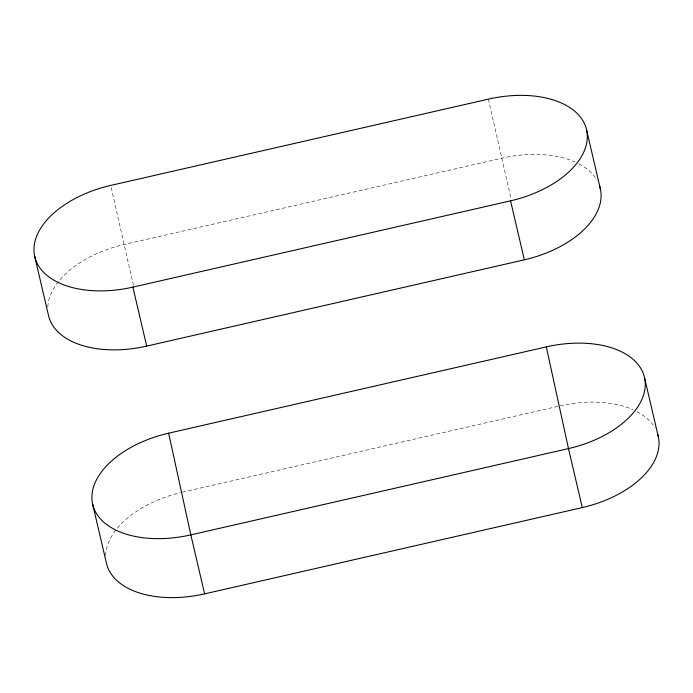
<?xml version="1.0" encoding="UTF-8"?>
<svg xmlns="http://www.w3.org/2000/svg" width="693" height="693" viewBox="0 0 693 693"><rect width="100%" height="100%" fill="white"/><g stroke="black" fill="none" stroke-linecap="round" stroke-linejoin="round"><path stroke-width="0.52" stroke-dasharray="3.46 2.6" d="M182.441 492.16L558.004 406.358M488.383 99.142L511.096 199.021M111.209 187.534L133.654 286.348M560.109 405.881A89.406 52.036 -13.2 0 1 633.107 409.762M636.85 411.573A89.406 52.036 -13.2 0 1 654.92 427.962M105.682 555.578A89.406 52.036 -13.2 0 1 180.388 492.645M47.791 306.748A89.406 52.036 -13.2 0 1 124.515 244.412L502.174 158.125A89.406 52.036 -13.2 0 1 575.181 162.006M578.915 163.825A89.406 52.036 -13.2 0 1 596.985 180.215"/><path stroke-width="1.04" d="M34.65 256.185A89.406 52.036 -13.2 0 0 132.891 287.119L510.559 200.84A89.406 52.036 -13.2 0 0 586.625 130.076A89.406 52.036 -13.2 0 0 488.383 99.142L110.715 185.421A89.406 52.036 -13.2 0 0 34.65 256.185L48.441 315.168A89.406 52.036 -13.2 0 0 146.682 346.11L524.35 259.823A89.406 52.036 -13.2 0 0 599.592 186.045M657.839 434.797A89.406 52.036 -13.2 0 1 582.285 507.579L204.617 593.858A89.406 52.036 -13.2 0 1 106.375 562.924L92.585 503.932A89.406 52.036 -13.2 0 1 168.65 433.177L546.318 346.89A89.406 52.036 -13.2 0 1 644.559 377.832L658.35 436.815M586.625 130.076L600.415 189.068M510.559 200.84L524.35 259.823M582.285 507.579L568.485 448.588L546.318 346.89M132.891 287.119L146.682 346.11M204.617 593.858L190.826 534.875L168.65 433.177M644.559 377.832A89.406 52.036 -13.2 0 1 568.485 448.588L190.826 534.875A89.406 52.036 -13.2 0 1 92.585 503.932"/></g></svg>
